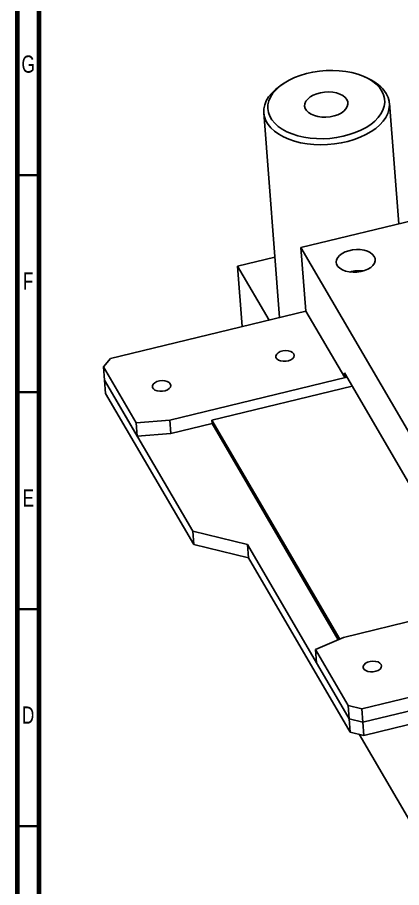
# Model space of a CAD drawing. Header units: millimetres. Extents: x 4 to 907, y 5 to 1495.
# Drawn here: x 5 to 93.5, y 135.8 to 336.3 of the extents above; entities that cross this region are included whole.
import ezdxf

# ---------------------------------------------------------------- set-up
doc = ezdxf.new("R2010")
doc.units = ezdxf.units.MM
doc.styles.add('SLDTEXTSTYLE0', font='TXT', dxfattribs={"width": 0.75})

msp = doc.modelspace()

# ---------------------------------------------------------------- linework, layer by layer
at = {"color": 7, "linetype": 'Continuous', "lineweight": 70}
for p, q in [((5, 5), (5, 1495)), ((10, 10), (10, 1490))]:
    msp.add_line(p, q, dxfattribs=at)
at = {"color": 7, "linetype": 'Continuous', "lineweight": 25}
for p, q in [((320.518, 344.096), (70.29, 283.279)), ((66.238, 321.072), (65.569, 320.617)), ((85.891, 322.186), (85.159, 322.533)), ((92.794, 288.748), (90.647, 316.557)), ((61.733, 314.324), (65.372, 267.185)), ((70.29, 283.279), (71.419, 268.655)), ((70.29, 283.279), (118.734, 200.263)), ((64.297, 281.108), (55.704, 279.019)), ((55.704, 279.019), (62.953, 266.597)), ((55.704, 279.019), (56.778, 265.096)), ((71.419, 268.655), (26.397, 257.712)), ((71.419, 268.655), (80.366, 253.324)), ((26.397, 257.712), (24.809, 255.798)), ((24.809, 255.798), (32.346, 242.882)), ((24.809, 255.798), (25.044, 252.751)), ((45.36, 217.938), (25.044, 252.751)), ((25.28, 249.704), (25.044, 252.751)), ((25.044, 252.751), (32.581, 239.835)), ((40.083, 243.533), (80.849, 253.441)), ((110.833, 202.059), (80.282, 254.412)), ((80.282, 254.412), (80.366, 253.324)), ((80.366, 253.324), (80.849, 253.441)), ((82.051, 251.381), (49.773, 243.536)), ((45.595, 214.891), (25.28, 249.704)), ((32.346, 242.882), (40.083, 243.533)), ((32.346, 242.882), (32.581, 239.835)), ((40.083, 243.533), (40.318, 240.486)), ((40.318, 240.486), (49.83, 242.798)), ((49.773, 243.536), (79.209, 193.093)), ((49.773, 243.536), (49.836, 242.723)), ((49.836, 242.723), (78.881, 192.95)), ((32.581, 239.835), (40.318, 240.486)), ((57.963, 214.886), (45.36, 217.938)), ((45.595, 214.891), (45.36, 217.938)), ((58.199, 211.839), (45.595, 214.891)), ((81.404, 174.717), (57.963, 214.886)), ((58.199, 211.839), (57.963, 214.886)), ((81.639, 171.67), (58.199, 211.839)), ((110.917, 200.97), (80.112, 193.483)), ((80.112, 193.483), (73.632, 190.679)), ((73.632, 190.679), (81.169, 177.764)), ((73.632, 190.679), (73.867, 187.633)), ((84.32, 177), (144.168, 191.546)), ((84.555, 173.954), (144.403, 188.5)), ((73.867, 187.633), (81.404, 174.717)), ((120.099, 182.593), (84.555, 173.954)), ((120.334, 179.546), (84.79, 170.907)), ((81.169, 177.764), (84.32, 177)), ((81.169, 177.764), (81.404, 174.717)), ((84.32, 177), (84.555, 173.954)), ((84.555, 173.954), (81.404, 174.717)), ((81.639, 171.67), (81.404, 174.717)), ((84.79, 170.907), (84.555, 173.954)), ((84.79, 170.907), (81.639, 171.67)), ((150.109, 57.319), (83.666, 171.179))]:
    msp.add_line(p, q, dxfattribs=at)
at = {"color": 7, "linetype": 'Continuous', "lineweight": 35}
for p, q in [((10, 300), (5, 300)), ((10, 250), (5, 250)), ((10, 200), (5, 200)), ((10, 150), (5, 150))]:
    msp.add_line(p, q, dxfattribs=at)
at = {"color": 7, "linetype": 'Continuous', "lineweight": 25, "flags": 128}
for points in [[(88.923, 319.363), (88.359, 320.167), (87.635, 320.92), (86.761, 321.612), (85.749, 322.234), (84.611, 322.778), (83.362, 323.237), (82.019, 323.606), (80.6, 323.878), (79.122, 324.051), (77.605, 324.122), (76.069, 324.09), (74.533, 323.957), (73.018, 323.723), (71.544, 323.392), (70.13, 322.967), (68.794, 322.455), (67.553, 321.862), (66.424, 321.196), (65.422, 320.466), (64.559, 319.681), (63.847, 318.851), (63.295, 317.987), (62.911, 317.1), (62.698, 316.203), (62.661, 315.306), (62.799, 314.421), (63.112, 313.561), (63.593, 312.735), (64.238, 311.956), (65.039, 311.232), (65.983, 310.574), (67.06, 309.99), (68.255, 309.487), (69.553, 309.073), (70.937, 308.752), (72.388, 308.529), (73.888, 308.407), (75.417, 308.387), (76.955, 308.469), (78.483, 308.654), (79.979, 308.937), (81.426, 309.315), (82.804, 309.784), (84.094, 310.337), (85.281, 310.968), (86.348, 311.667), (87.282, 312.426), (88.071, 313.235), (88.704, 314.084), (89.173, 314.96), (89.472, 315.854), (89.597, 316.752), (89.546, 317.644), (89.321, 318.518), (88.923, 319.363)], [(89.934, 318.781), (90.349, 317.906), (90.592, 317.002), (90.66, 316.078), (90.553, 315.147), (90.272, 314.219), (89.819, 313.306), (89.201, 312.42), (88.425, 311.569), (87.501, 310.766), (86.439, 310.02), (85.253, 309.339), (83.957, 308.732), (82.567, 308.207), (81.099, 307.769), (79.571, 307.425), (78.003, 307.178), (76.413, 307.031), (74.819, 306.987), (73.243, 307.045), (71.702, 307.205), (70.216, 307.465), (68.802, 307.821), (67.478, 308.27), (66.26, 308.807), (65.162, 309.423), (64.198, 310.113), (63.38, 310.867), (62.717, 311.677), (62.218, 312.533), (61.888, 313.424), (61.732, 314.339), (61.751, 315.268), (61.946, 316.199), (62.314, 317.121), (62.85, 318.022), (63.548, 318.892), (64.399, 319.72), (65.394, 320.496), (65.569, 320.617)], [(80.866, 317.405), (80.485, 317.891), (79.946, 318.318), (79.269, 318.67), (78.479, 318.935), (77.603, 319.102), (76.675, 319.167), (75.726, 319.127), (74.792, 318.983), (73.906, 318.74), (73.101, 318.407), (72.404, 317.996), (71.843, 317.522), (71.436, 317.003), (71.199, 316.456), (71.14, 315.902), (71.261, 315.361), (71.558, 314.852), (72.02, 314.393), (72.631, 314.002), (73.368, 313.692), (74.205, 313.475), (75.111, 313.358), (76.054, 313.346), (77, 313.438), (77.914, 313.633), (78.763, 313.922), (79.517, 314.295), (80.149, 314.74), (80.636, 315.239), (80.959, 315.774), (81.108, 316.327), (81.077, 316.877), (80.866, 317.405)], [(87.159, 281.263), (86.789, 281.727), (86.259, 282.13), (85.591, 282.455), (84.813, 282.688), (83.957, 282.821), (83.057, 282.847), (82.15, 282.766), (81.274, 282.581), (80.464, 282.3), (79.753, 281.934), (79.171, 281.498), (78.742, 281.01), (78.482, 280.49), (78.404, 279.959), (78.509, 279.439), (78.793, 278.952), (79.246, 278.516), (79.847, 278.151), (80.574, 277.87), (81.396, 277.686), (82.279, 277.606), (83.187, 277.634), (84.083, 277.767), (84.93, 278.001), (85.694, 278.327), (86.344, 278.73), (86.852, 279.194), (87.198, 279.701), (87.368, 280.229), (87.355, 280.757), (87.159, 281.263)], [(68.643, 258.807), (68.358, 259.121), (67.919, 259.363), (67.366, 259.512), (66.747, 259.556), (66.117, 259.489), (65.534, 259.318), (65.047, 259.058), (64.701, 258.733), (64.526, 258.37), (64.539, 258.003), (64.737, 257.664), (65.103, 257.383), (65.604, 257.184), (66.197, 257.087), (66.829, 257.099), (67.442, 257.219), (67.983, 257.437), (68.404, 257.733), (68.668, 258.081), (68.75, 258.45), (68.643, 258.807)], [(40.208, 251.896), (39.923, 252.21), (39.484, 252.452), (38.931, 252.601), (38.312, 252.645), (37.683, 252.578), (37.099, 252.407), (36.612, 252.147), (36.266, 251.822), (36.091, 251.459), (36.104, 251.092), (36.302, 250.753), (36.668, 250.472), (37.17, 250.273), (37.762, 250.176), (38.394, 250.188), (39.007, 250.308), (39.548, 250.526), (39.969, 250.822), (40.233, 251.17), (40.315, 251.539), (40.208, 251.896)], [(88.754, 187.252), (88.469, 187.565), (88.03, 187.808), (87.477, 187.957), (86.858, 188), (86.228, 187.934), (85.645, 187.763), (85.158, 187.503), (84.812, 187.177), (84.637, 186.815), (84.65, 186.448), (84.848, 186.108), (85.214, 185.827), (85.716, 185.629), (86.308, 185.532), (86.94, 185.543), (87.553, 185.664), (88.094, 185.881), (88.515, 186.177), (88.779, 186.525), (88.861, 186.894), (88.754, 187.252)]]:
    msp.add_lwpolyline(points, dxfattribs=at)
at = {"color": 7, "linetype": 'Continuous', "lineweight": 25}
for centre, radius, start, end in [((82.335, 313.862), 9.052, 32.91786, 66.86799), ((83.648, 270.459), 7.518, 82.36458, 106.46413)]:
    msp.add_arc(centre, radius, start, end, dxfattribs=at)

# ---------------------------------------------------------------- texts
at = {"color": 7, "linetype": 'Continuous', "lineweight": 0, "char_height": 3.969, "attachment_point": 2, "style": 'SLDTEXTSTYLE0'}
for s, insert in [('G', (7.487, 327.56)), ('F', (7.458, 277.56)), ('E', (7.508, 227.56)), ('D', (7.453, 177.56))]:
    msp.add_mtext(s, dxfattribs=dict(at, insert=insert))

doc.saveas('drawing.dxf')
